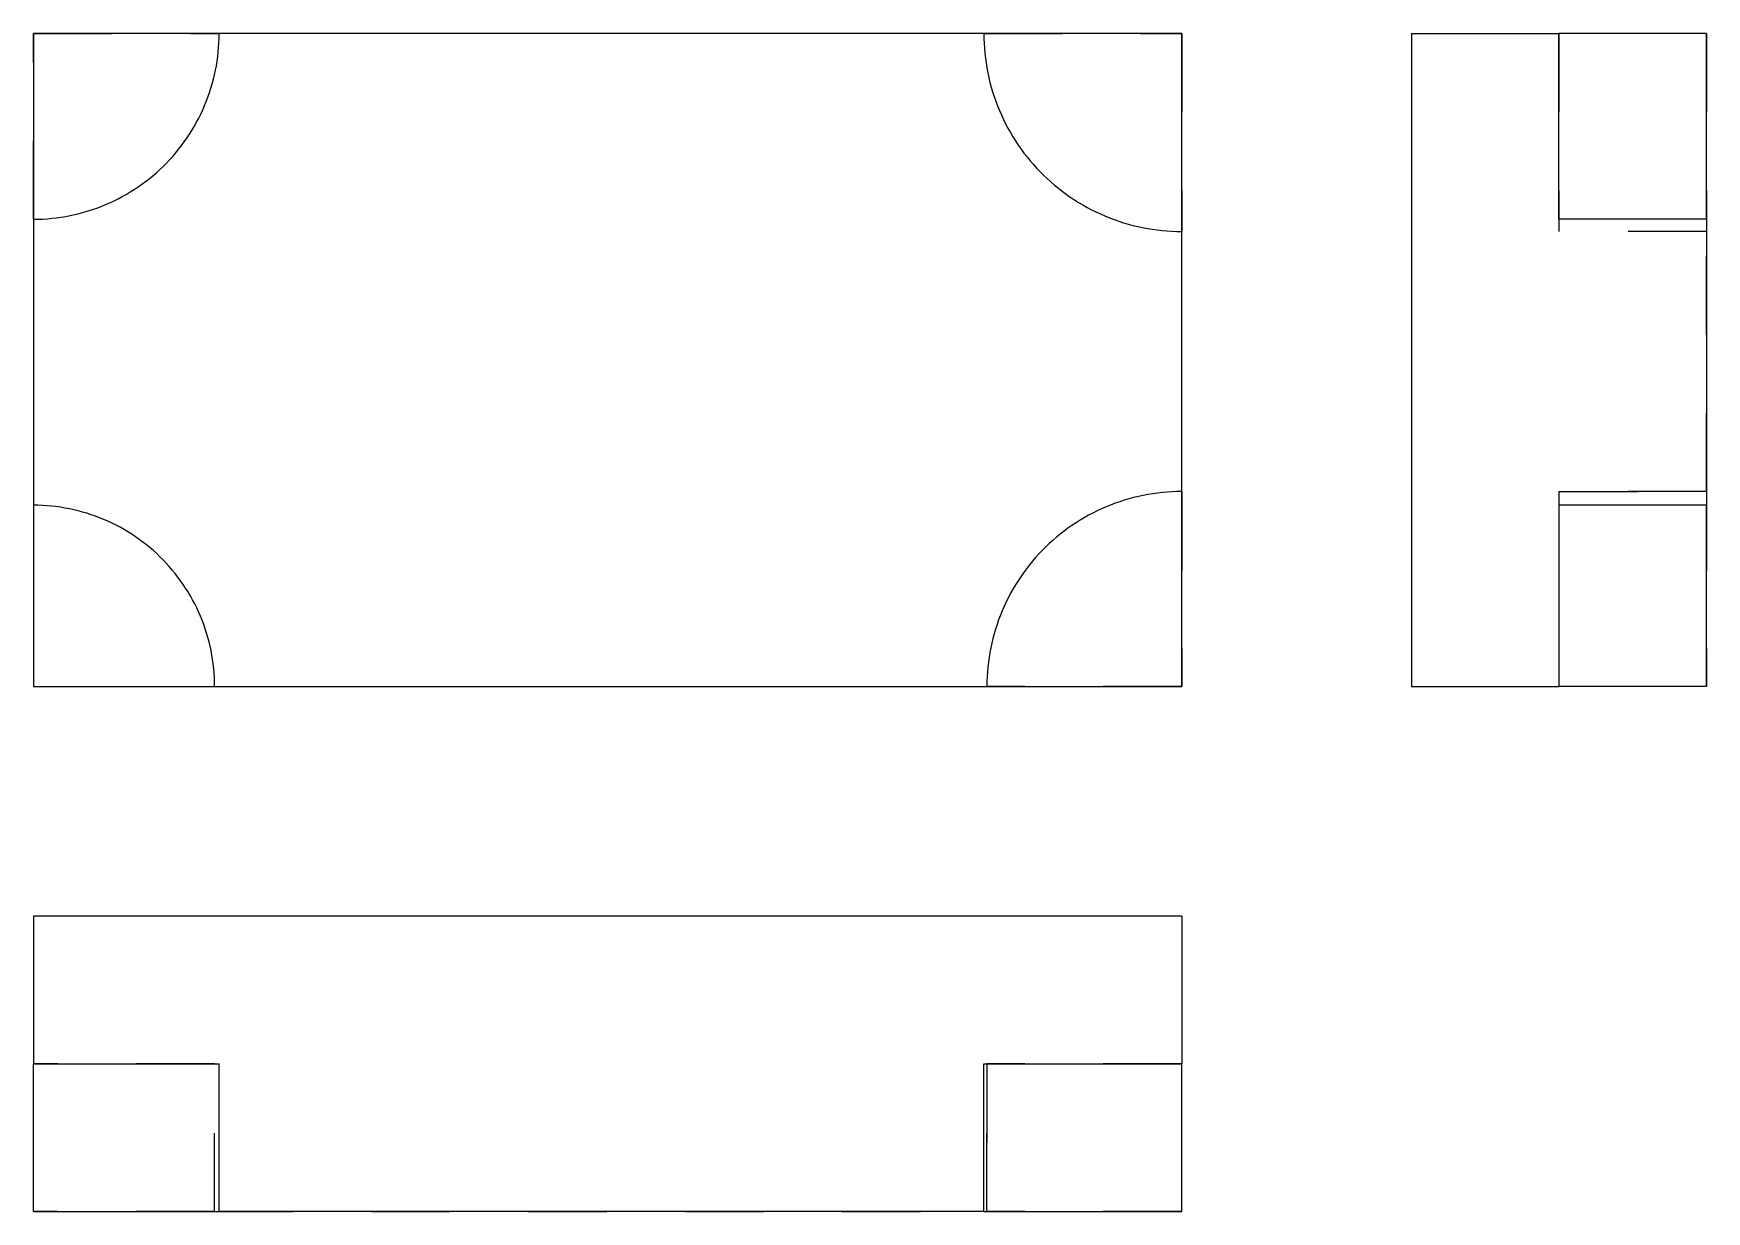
# Model space of a CAD drawing. Extents: x 0 to 2.13, y 0 to 1.5.
import ezdxf

# ---------------------------------------------------------------- set-up
doc = ezdxf.new("R2010")
doc.units = 0
doc.linetypes.add('HIDDEN', pattern=[0.073214, 0.048834, -0.02438])
for name, color, linetype in [('FRONT', 7, 'CONTINUOUS'), ('FRONT_HID', 7, 'HIDDEN'), ('LEFT', 7, 'CONTINUOUS'), ('LEFT_HID', 7, 'HIDDEN'), ('TOP', 7, 'CONTINUOUS'), ('TOP_HID', 7, 'HIDDEN')]:
    doc.layers.add(name, color=color, linetype=linetype)

msp = doc.modelspace()

# ---------------------------------------------------------------- linework, layer by layer
at = {"layer": 'FRONT'}
for p, q in [((1.464286, 1.501616), (0, 1.501616)), ((0, 1.501616), (0, 0.669217)), ((1.464286, 0.669217), (1.464286, 1.501616)), ((0, 0.669217), (1.464286, 0.669217))]:
    msp.add_line(p, q, dxfattribs=at)
at = {"layer": 'FRONT_HID', "linetype": 'HIDDEN'}
for p, q in [((0, 1.264818), (0, 1.501616)), ((0, 1.501616), (0.236798, 1.501616)), ((0.236504, 1.489813), (0.236725, 1.495713)), ((0.236504, 1.489813), (0.236725, 1.495713)), ((0.236725, 1.495713), (0.236798, 1.501616)), ((0.236725, 1.495713), (0.236798, 1.501616)), ((1.211896, 1.501616), (0.236798, 1.501616)), ((1.211896, 1.501616), (1.211974, 1.495324)), ((1.211896, 1.501616), (1.464286, 1.501616)), ((1.211896, 1.501616), (1.211974, 1.495324)), ((1.211974, 1.495324), (1.212209, 1.489036)), ((1.211974, 1.495324), (1.212209, 1.489036)), ((1.464286, 1.501616), (1.464286, 1.249226)), ((0.234153, 1.466323), (0.234961, 1.472172)), ((0.234153, 1.466323), (0.234961, 1.472172)), ((0.234961, 1.472172), (0.235622, 1.478039)), ((0.234961, 1.472172), (0.235622, 1.478039)), ((0.235622, 1.478039), (0.236136, 1.48392)), ((0.235622, 1.478039), (0.236136, 1.48392)), ((0.236136, 1.48392), (0.236504, 1.489813)), ((0.236136, 1.48392), (0.236504, 1.489813)), ((1.212209, 1.489036), (1.212601, 1.482755)), ((1.212209, 1.489036), (1.212601, 1.482755)), ((1.212601, 1.482755), (1.21315, 1.476486)), ((1.212601, 1.482755), (1.21315, 1.476486)), ((1.21315, 1.476486), (1.213854, 1.470233)), ((1.21315, 1.476486), (1.213854, 1.470233)), ((0.230861, 1.448924), (0.232103, 1.454696)), ((0.230861, 1.448924), (0.232103, 1.454696)), ((0.232103, 1.454696), (0.233201, 1.460497)), ((0.232103, 1.454696), (0.233201, 1.460497)), ((0.233201, 1.460497), (0.234153, 1.466323)), ((0.233201, 1.460497), (0.234153, 1.466323)), ((1.213854, 1.470233), (1.214715, 1.464)), ((1.213854, 1.470233), (1.214715, 1.464)), ((1.214715, 1.464), (1.21573, 1.457789)), ((1.214715, 1.464), (1.21573, 1.457789)), ((1.21573, 1.457789), (1.2169, 1.451606)), ((1.21573, 1.457789), (1.2169, 1.451606)), ((1.2169, 1.451606), (1.218224, 1.445454)), ((1.2169, 1.451606), (1.218224, 1.445454)), ((0.224468, 1.426199), (0.226278, 1.431819)), ((0.224468, 1.426199), (0.226278, 1.431819)), ((0.226278, 1.431819), (0.227948, 1.437482)), ((0.226278, 1.431819), (0.227948, 1.437482)), ((0.227948, 1.437482), (0.229476, 1.443185)), ((0.227948, 1.437482), (0.229476, 1.443185)), ((0.229476, 1.443185), (0.230861, 1.448924)), ((0.229476, 1.443185), (0.230861, 1.448924)), ((1.218224, 1.445454), (1.2197, 1.439337)), ((1.218224, 1.445454), (1.2197, 1.439337)), ((1.2197, 1.439337), (1.221329, 1.433259)), ((1.2197, 1.439337), (1.221329, 1.433259)), ((1.221329, 1.433259), (1.223109, 1.427223)), ((1.221329, 1.433259), (1.223109, 1.427223)), ((0.215843, 1.404224), (0.218204, 1.409636)), ((0.215843, 1.404224), (0.218204, 1.409636)), ((0.218204, 1.409636), (0.220429, 1.415104)), ((0.218204, 1.409636), (0.220429, 1.415104)), ((0.220429, 1.415104), (0.222518, 1.420627)), ((0.220429, 1.415104), (0.222518, 1.420627)), ((0.222518, 1.420627), (0.224468, 1.426199)), ((0.222518, 1.420627), (0.224468, 1.426199)), ((1.223109, 1.427223), (1.225038, 1.421233)), ((1.223109, 1.427223), (1.225038, 1.421233)), ((1.225038, 1.421233), (1.227117, 1.415294)), ((1.225038, 1.421233), (1.227117, 1.415294)), ((1.227117, 1.415294), (1.229342, 1.409408)), ((1.227117, 1.415294), (1.229342, 1.409408)), ((1.229342, 1.409408), (1.231714, 1.403579)), ((1.229342, 1.409408), (1.231714, 1.403579)), ((0.205073, 1.383217), (0.207961, 1.388367)), ((0.205073, 1.383217), (0.207961, 1.388367)), ((0.207961, 1.388367), (0.21072, 1.393586)), ((0.207961, 1.388367), (0.21072, 1.393586)), ((0.21072, 1.393586), (0.213348, 1.398873)), ((0.21072, 1.393586), (0.213348, 1.398873)), ((0.213348, 1.398873), (0.215843, 1.404224)), ((0.213348, 1.398873), (0.215843, 1.404224)), ((1.231714, 1.403579), (1.234231, 1.397811)), ((1.231714, 1.403579), (1.234231, 1.397811)), ((1.234231, 1.397811), (1.23689, 1.392108)), ((1.234231, 1.397811), (1.23689, 1.392108)), ((1.23689, 1.392108), (1.239691, 1.386473)), ((1.23689, 1.392108), (1.239691, 1.386473)), ((0.192266, 1.363387), (0.195652, 1.368223)), ((0.192266, 1.363387), (0.195652, 1.368223)), ((0.195652, 1.368223), (0.198917, 1.373142)), ((0.195652, 1.368223), (0.198917, 1.373142)), ((0.198917, 1.373142), (0.202058, 1.378141)), ((0.198917, 1.373142), (0.202058, 1.378141)), ((0.202058, 1.378141), (0.205073, 1.383217)), ((0.202058, 1.378141), (0.205073, 1.383217)), ((1.239691, 1.386473), (1.242631, 1.38091)), ((1.239691, 1.386473), (1.242631, 1.38091)), ((1.242631, 1.38091), (1.245709, 1.375421)), ((1.242631, 1.38091), (1.245709, 1.375421)), ((1.245709, 1.375421), (1.248924, 1.370011)), ((1.245709, 1.375421), (1.248924, 1.370011)), ((1.248924, 1.370011), (1.252271, 1.364683)), ((1.248924, 1.370011), (1.252271, 1.364683)), ((0.173585, 1.340553), (0.177547, 1.34493)), ((0.173585, 1.340553), (0.177547, 1.34493)), ((0.177547, 1.34493), (0.181398, 1.349405)), ((0.177547, 1.34493), (0.181398, 1.349405)), ((0.181398, 1.349405), (0.185136, 1.353975)), ((0.181398, 1.349405), (0.185136, 1.353975)), ((0.185136, 1.353975), (0.18876, 1.358637)), ((0.185136, 1.353975), (0.18876, 1.358637)), ((0.18876, 1.358637), (0.192266, 1.363387)), ((0.18876, 1.358637), (0.192266, 1.363387)), ((1.252271, 1.364683), (1.255751, 1.35944)), ((1.252271, 1.364683), (1.255751, 1.35944)), ((1.255751, 1.35944), (1.259361, 1.354285)), ((1.255751, 1.35944), (1.259361, 1.354285)), ((1.259361, 1.354285), (1.263097, 1.349222)), ((1.259361, 1.354285), (1.263097, 1.349222)), ((1.263097, 1.349222), (1.266959, 1.344254)), ((1.263097, 1.349222), (1.266959, 1.344254)), ((1.266959, 1.344254), (1.270944, 1.339383)), ((1.266959, 1.344254), (1.270944, 1.339383)), ((0.152211, 1.320218), (0.156686, 1.324069)), ((0.152211, 1.320218), (0.156686, 1.324069)), ((0.156686, 1.324069), (0.161064, 1.328031)), ((0.156686, 1.324069), (0.161064, 1.328031)), ((0.161064, 1.328031), (0.165341, 1.3321)), ((0.161064, 1.328031), (0.165341, 1.3321)), ((0.165341, 1.3321), (0.169516, 1.336275)), ((0.165341, 1.3321), (0.169516, 1.336275)), ((0.169516, 1.336275), (0.173585, 1.340553)), ((0.169516, 1.336275), (0.173585, 1.340553)), ((1.270944, 1.339383), (1.275048, 1.334613)), ((1.270944, 1.339383), (1.275048, 1.334613)), ((1.275048, 1.334613), (1.279271, 1.329947)), ((1.275048, 1.334613), (1.279271, 1.329947)), ((1.279271, 1.329947), (1.283608, 1.325388)), ((1.279271, 1.329947), (1.283608, 1.325388)), ((1.283608, 1.325388), (1.288058, 1.320939)), ((1.283608, 1.325388), (1.288058, 1.320939)), ((0.123475, 1.299559), (0.128474, 1.3027)), ((0.123475, 1.299559), (0.128474, 1.3027)), ((0.128474, 1.3027), (0.133393, 1.305964)), ((0.128474, 1.3027), (0.133393, 1.305964)), ((0.133393, 1.305964), (0.138229, 1.309351)), ((0.133393, 1.305964), (0.138229, 1.309351)), ((0.138229, 1.309351), (0.14298, 1.312857)), ((0.138229, 1.309351), (0.14298, 1.312857)), ((0.14298, 1.312857), (0.147641, 1.31648)), ((0.14298, 1.312857), (0.147641, 1.31648)), ((0.147641, 1.31648), (0.152211, 1.320218)), ((0.147641, 1.31648), (0.152211, 1.320218)), ((1.288058, 1.320939), (1.292617, 1.316601)), ((1.288058, 1.320939), (1.292617, 1.316601)), ((1.292617, 1.316601), (1.297283, 1.312379)), ((1.292617, 1.316601), (1.297283, 1.312379)), ((1.297283, 1.312379), (1.302052, 1.308274)), ((1.297283, 1.312379), (1.302052, 1.308274)), ((1.302052, 1.308274), (1.306923, 1.30429)), ((1.302052, 1.308274), (1.306923, 1.30429)), ((1.306923, 1.30429), (1.311891, 1.300428)), ((1.306923, 1.30429), (1.311891, 1.300428)), ((0.08099, 1.279099), (0.086512, 1.281187)), ((0.08099, 1.279099), (0.086512, 1.281187)), ((0.086512, 1.281187), (0.091981, 1.283412)), ((0.086512, 1.281187), (0.091981, 1.283412)), ((0.091981, 1.283412), (0.097392, 1.285773)), ((0.091981, 1.283412), (0.097392, 1.285773)), ((0.097392, 1.285773), (0.102743, 1.288268)), ((0.097392, 1.285773), (0.102743, 1.288268)), ((0.102743, 1.288268), (0.10803, 1.290896)), ((0.102743, 1.288268), (0.10803, 1.290896)), ((0.10803, 1.290896), (0.11325, 1.293655)), ((0.10803, 1.290896), (0.11325, 1.293655)), ((0.11325, 1.293655), (0.118399, 1.296543)), ((0.11325, 1.293655), (0.118399, 1.296543)), ((0.118399, 1.296543), (0.123475, 1.299559)), ((0.118399, 1.296543), (0.123475, 1.299559)), ((1.311891, 1.300428), (1.316955, 1.296691)), ((1.311891, 1.300428), (1.316955, 1.296691)), ((1.316955, 1.296691), (1.322109, 1.293082)), ((1.316955, 1.296691), (1.322109, 1.293082)), ((1.322109, 1.293082), (1.327352, 1.289602)), ((1.322109, 1.293082), (1.327352, 1.289602)), ((1.327352, 1.289602), (1.332681, 1.286254)), ((1.327352, 1.289602), (1.332681, 1.286254)), ((1.332681, 1.286254), (1.338091, 1.28304)), ((1.332681, 1.286254), (1.338091, 1.28304)), ((1.338091, 1.28304), (1.343579, 1.279962)), ((1.338091, 1.28304), (1.343579, 1.279962)), ((0, 1.264818), (0.005904, 1.264892)), ((0, 1.264818), (0.005904, 1.264892)), ((0, 1.264818), (0, 0.900256)), ((0.005904, 1.264892), (0.011803, 1.265112)), ((0.005904, 1.264892), (0.011803, 1.265112)), ((0.011803, 1.265112), (0.017696, 1.26548)), ((0.011803, 1.265112), (0.017696, 1.26548)), ((0.017696, 1.26548), (0.023577, 1.265995)), ((0.017696, 1.26548), (0.023577, 1.265995)), ((0.023577, 1.265995), (0.029444, 1.266656)), ((0.023577, 1.265995), (0.029444, 1.266656)), ((0.029444, 1.266656), (0.035293, 1.267463)), ((0.029444, 1.266656), (0.035293, 1.267463)), ((0.035293, 1.267463), (0.04112, 1.268416)), ((0.035293, 1.267463), (0.04112, 1.268416)), ((0.04112, 1.268416), (0.046921, 1.269513)), ((0.04112, 1.268416), (0.046921, 1.269513)), ((0.046921, 1.269513), (0.052693, 1.270755)), ((0.046921, 1.269513), (0.052693, 1.270755)), ((0.052693, 1.270755), (0.058432, 1.272141)), ((0.052693, 1.270755), (0.058432, 1.272141)), ((0.058432, 1.272141), (0.064135, 1.273669)), ((0.058432, 1.272141), (0.064135, 1.273669)), ((0.064135, 1.273669), (0.069798, 1.275338)), ((0.064135, 1.273669), (0.069798, 1.275338)), ((0.069798, 1.275338), (0.075417, 1.277149)), ((0.069798, 1.275338), (0.075417, 1.277149)), ((0.075417, 1.277149), (0.08099, 1.279099)), ((0.075417, 1.277149), (0.08099, 1.279099)), ((1.343579, 1.279962), (1.349143, 1.277021)), ((1.343579, 1.279962), (1.349143, 1.277021)), ((1.349143, 1.277021), (1.354778, 1.274221)), ((1.349143, 1.277021), (1.354778, 1.274221)), ((1.354778, 1.274221), (1.360481, 1.271561)), ((1.354778, 1.274221), (1.360481, 1.271561)), ((1.360481, 1.271561), (1.366249, 1.269045)), ((1.360481, 1.271561), (1.366249, 1.269045)), ((1.366249, 1.269045), (1.372077, 1.266673)), ((1.366249, 1.269045), (1.372077, 1.266673)), ((1.372077, 1.266673), (1.377963, 1.264447)), ((1.372077, 1.266673), (1.377963, 1.264447)), ((1.377963, 1.264447), (1.383903, 1.262369)), ((1.377963, 1.264447), (1.383903, 1.262369)), ((1.383903, 1.262369), (1.389892, 1.260439)), ((1.383903, 1.262369), (1.389892, 1.260439)), ((1.389892, 1.260439), (1.395928, 1.258659)), ((1.389892, 1.260439), (1.395928, 1.258659)), ((1.395928, 1.258659), (1.402007, 1.257031)), ((1.395928, 1.258659), (1.402007, 1.257031)), ((1.402007, 1.257031), (1.408124, 1.255554)), ((1.402007, 1.257031), (1.408124, 1.255554)), ((1.408124, 1.255554), (1.414276, 1.25423)), ((1.408124, 1.255554), (1.414276, 1.25423)), ((1.414276, 1.25423), (1.420459, 1.25306)), ((1.414276, 1.25423), (1.420459, 1.25306)), ((1.420459, 1.25306), (1.426669, 1.252045)), ((1.420459, 1.25306), (1.426669, 1.252045)), ((1.426669, 1.252045), (1.432903, 1.251185)), ((1.426669, 1.252045), (1.432903, 1.251185)), ((1.432903, 1.251185), (1.439156, 1.25048)), ((1.432903, 1.251185), (1.439156, 1.25048)), ((1.439156, 1.25048), (1.445425, 1.249932)), ((1.439156, 1.25048), (1.445425, 1.249932)), ((1.445425, 1.249932), (1.451705, 1.24954)), ((1.445425, 1.249932), (1.451705, 1.24954)), ((1.451705, 1.24954), (1.457994, 1.249305)), ((1.451705, 1.24954), (1.457994, 1.249305)), ((1.457994, 1.249305), (1.464286, 1.249226)), ((1.457994, 1.249305), (1.464286, 1.249226)), ((1.464286, 0.917699), (1.464286, 1.249226)), ((1.458091, 0.917622), (1.4519, 0.91739)), ((1.458091, 0.917622), (1.4519, 0.91739)), ((1.464286, 0.917699), (1.458091, 0.917622)), ((1.464286, 0.917699), (1.458091, 0.917622)), ((1.464286, 0.917699), (1.464286, 0.669217)), ((0.00576, 0.900184), (0, 0.900256)), ((0.00576, 0.900184), (0, 0.900256)), ((0, 0.900256), (0, 0.669217)), ((0.011516, 0.899969), (0.00576, 0.900184)), ((0.011516, 0.899969), (0.00576, 0.900184)), ((0.017266, 0.89961), (0.011516, 0.899969)), ((0.017266, 0.89961), (0.011516, 0.899969)), ((0.023004, 0.899108), (0.017266, 0.89961)), ((0.023004, 0.899108), (0.017266, 0.89961)), ((0.028728, 0.898463), (0.023004, 0.899108)), ((0.028728, 0.898463), (0.023004, 0.899108)), ((0.034434, 0.897675), (0.028728, 0.898463)), ((0.034434, 0.897675), (0.028728, 0.898463)), ((0.040119, 0.896746), (0.034434, 0.897675)), ((0.040119, 0.896746), (0.034434, 0.897675)), ((0.045779, 0.895675), (0.040119, 0.896746)), ((0.045779, 0.895675), (0.040119, 0.896746)), ((1.367767, 0.898188), (1.362088, 0.89571)), ((1.367767, 0.898188), (1.362088, 0.89571)), ((1.373505, 0.900523), (1.367767, 0.898188)), ((1.373505, 0.900523), (1.367767, 0.898188)), ((1.3793, 0.902714), (1.373505, 0.900523)), ((1.3793, 0.902714), (1.373505, 0.900523)), ((1.385148, 0.90476), (1.3793, 0.902714)), ((1.385148, 0.90476), (1.3793, 0.902714)), ((1.391044, 0.90666), (1.385148, 0.90476)), ((1.391044, 0.90666), (1.385148, 0.90476)), ((1.396987, 0.908412), (1.391044, 0.90666)), ((1.396987, 0.908412), (1.391044, 0.90666)), ((1.402971, 0.910016), (1.396987, 0.908412)), ((1.402971, 0.910016), (1.396987, 0.908412)), ((1.408993, 0.911469), (1.402971, 0.910016)), ((1.408993, 0.911469), (1.402971, 0.910016)), ((1.41505, 0.912773), (1.408993, 0.911469)), ((1.41505, 0.912773), (1.408993, 0.911469)), ((1.421137, 0.913924), (1.41505, 0.912773)), ((1.421137, 0.913924), (1.41505, 0.912773)), ((1.427251, 0.914924), (1.421137, 0.913924)), ((1.427251, 0.914924), (1.421137, 0.913924)), ((1.433389, 0.915771), (1.427251, 0.914924)), ((1.433389, 0.915771), (1.427251, 0.914924)), ((1.439545, 0.916465), (1.433389, 0.915771)), ((1.439545, 0.916465), (1.433389, 0.915771)), ((1.445717, 0.917005), (1.439545, 0.916465)), ((1.445717, 0.917005), (1.439545, 0.916465)), ((1.4519, 0.91739), (1.445717, 0.917005)), ((1.4519, 0.91739), (1.445717, 0.917005)), ((0.051411, 0.894463), (0.045779, 0.895675)), ((0.051411, 0.894463), (0.045779, 0.895675)), ((0.05701, 0.893111), (0.051411, 0.894463)), ((0.05701, 0.893111), (0.051411, 0.894463)), ((0.062575, 0.891621), (0.05701, 0.893111)), ((0.062575, 0.891621), (0.05701, 0.893111)), ((0.0681, 0.889991), (0.062575, 0.891621)), ((0.0681, 0.889991), (0.062575, 0.891621)), ((0.073583, 0.888225), (0.0681, 0.889991)), ((0.073583, 0.888225), (0.0681, 0.889991)), ((0.07902, 0.886322), (0.073583, 0.888225)), ((0.07902, 0.886322), (0.073583, 0.888225)), ((0.084408, 0.884285), (0.07902, 0.886322)), ((0.084408, 0.884285), (0.07902, 0.886322)), ((0.089743, 0.882114), (0.084408, 0.884285)), ((0.089743, 0.882114), (0.084408, 0.884285)), ((0.095023, 0.87981), (0.089743, 0.882114)), ((0.095023, 0.87981), (0.089743, 0.882114)), ((0.100244, 0.877376), (0.095023, 0.87981)), ((0.100244, 0.877376), (0.095023, 0.87981)), ((0.105402, 0.874812), (0.100244, 0.877376)), ((0.105402, 0.874812), (0.100244, 0.877376)), ((0.110495, 0.87212), (0.105402, 0.874812)), ((0.110495, 0.87212), (0.105402, 0.874812)), ((1.329473, 0.877949), (1.324311, 0.874523)), ((1.329473, 0.877949), (1.324311, 0.874523)), ((1.334718, 0.881245), (1.329473, 0.877949)), ((1.334718, 0.881245), (1.329473, 0.877949)), ((1.340045, 0.884409), (1.334718, 0.881245)), ((1.340045, 0.884409), (1.334718, 0.881245)), ((1.345448, 0.88744), (1.340045, 0.884409)), ((1.345448, 0.88744), (1.340045, 0.884409)), ((1.350926, 0.890335), (1.345448, 0.88744)), ((1.350926, 0.890335), (1.345448, 0.88744)), ((1.356473, 0.893092), (1.350926, 0.890335)), ((1.356473, 0.893092), (1.350926, 0.890335)), ((1.362088, 0.89571), (1.356473, 0.893092)), ((1.362088, 0.89571), (1.356473, 0.893092)), ((0.115519, 0.869302), (0.110495, 0.87212)), ((0.115519, 0.869302), (0.110495, 0.87212)), ((0.120472, 0.86636), (0.115519, 0.869302)), ((0.120472, 0.86636), (0.115519, 0.869302)), ((0.125349, 0.863296), (0.120472, 0.86636)), ((0.125349, 0.863296), (0.120472, 0.86636)), ((0.130149, 0.86011), (0.125349, 0.863296)), ((0.130149, 0.86011), (0.125349, 0.863296)), ((0.134867, 0.856806), (0.130149, 0.86011)), ((0.134867, 0.856806), (0.130149, 0.86011)), ((0.139502, 0.853386), (0.134867, 0.856806)), ((0.139502, 0.853386), (0.134867, 0.856806)), ((1.299869, 0.855525), (1.295275, 0.851368)), ((1.299869, 0.855525), (1.295275, 0.851368)), ((1.304565, 0.859566), (1.299869, 0.855525)), ((1.304565, 0.859566), (1.299869, 0.855525)), ((1.30936, 0.863488), (1.304565, 0.859566)), ((1.30936, 0.863488), (1.304565, 0.859566)), ((1.314251, 0.86729), (1.30936, 0.863488)), ((1.314251, 0.86729), (1.30936, 0.863488)), ((1.319236, 0.870969), (1.314251, 0.86729)), ((1.319236, 0.870969), (1.314251, 0.86729)), ((1.324311, 0.874523), (1.319236, 0.870969)), ((1.324311, 0.874523), (1.319236, 0.870969)), ((0.14405, 0.84985), (0.139502, 0.853386)), ((0.14405, 0.84985), (0.139502, 0.853386)), ((0.148509, 0.846203), (0.14405, 0.84985)), ((0.148509, 0.846203), (0.14405, 0.84985)), ((0.152875, 0.842446), (0.148509, 0.846203)), ((0.152875, 0.842446), (0.148509, 0.846203)), ((0.157146, 0.83858), (0.152875, 0.842446)), ((0.157146, 0.83858), (0.152875, 0.842446)), ((0.16132, 0.83461), (0.157146, 0.83858)), ((0.16132, 0.83461), (0.157146, 0.83858)), ((0.165393, 0.830537), (0.16132, 0.83461)), ((0.165393, 0.830537), (0.16132, 0.83461)), ((1.277979, 0.833634), (1.273937, 0.828939)), ((1.277979, 0.833634), (1.273937, 0.828939)), ((1.282135, 0.838228), (1.277979, 0.833634)), ((1.282135, 0.838228), (1.277979, 0.833634)), ((1.286406, 0.842717), (1.282135, 0.838228)), ((1.286406, 0.842717), (1.282135, 0.838228)), ((1.290786, 0.847097), (1.286406, 0.842717)), ((1.290786, 0.847097), (1.286406, 0.842717)), ((1.295275, 0.851368), (1.290786, 0.847097)), ((1.295275, 0.851368), (1.290786, 0.847097)), ((0.169363, 0.826363), (0.165393, 0.830537)), ((0.169363, 0.826363), (0.165393, 0.830537)), ((0.173228, 0.822092), (0.169363, 0.826363)), ((0.173228, 0.822092), (0.169363, 0.826363)), ((0.176986, 0.817726), (0.173228, 0.822092)), ((0.176986, 0.817726), (0.173228, 0.822092)), ((0.180633, 0.813267), (0.176986, 0.817726)), ((0.180633, 0.813267), (0.176986, 0.817726)), ((0.184168, 0.808719), (0.180633, 0.813267)), ((0.184168, 0.808719), (0.180633, 0.813267)), ((1.262534, 0.814267), (1.25898, 0.809192)), ((1.262534, 0.814267), (1.25898, 0.809192)), ((1.266213, 0.819252), (1.262534, 0.814267)), ((1.266213, 0.819252), (1.262534, 0.814267)), ((1.270015, 0.824143), (1.266213, 0.819252)), ((1.270015, 0.824143), (1.266213, 0.819252)), ((1.273937, 0.828939), (1.270015, 0.824143)), ((1.273937, 0.828939), (1.270015, 0.824143)), ((0.187589, 0.804085), (0.184168, 0.808719)), ((0.187589, 0.804085), (0.184168, 0.808719)), ((0.190893, 0.799366), (0.187589, 0.804085)), ((0.190893, 0.799366), (0.187589, 0.804085)), ((0.194078, 0.794566), (0.190893, 0.799366)), ((0.194078, 0.794566), (0.190893, 0.799366)), ((0.197143, 0.789689), (0.194078, 0.794566)), ((0.197143, 0.789689), (0.194078, 0.794566)), ((0.200085, 0.784737), (0.197143, 0.789689)), ((0.200085, 0.784737), (0.197143, 0.789689)), ((1.249094, 0.793458), (1.246063, 0.788055)), ((1.249094, 0.793458), (1.246063, 0.788055)), ((1.252258, 0.798785), (1.249094, 0.793458)), ((1.252258, 0.798785), (1.249094, 0.793458)), ((1.255554, 0.80403), (1.252258, 0.798785)), ((1.255554, 0.80403), (1.252258, 0.798785)), ((1.25898, 0.809192), (1.255554, 0.80403)), ((1.25898, 0.809192), (1.255554, 0.80403)), ((0.202903, 0.779712), (0.200085, 0.784737)), ((0.202903, 0.779712), (0.200085, 0.784737)), ((0.205595, 0.77462), (0.202903, 0.779712)), ((0.205595, 0.77462), (0.202903, 0.779712)), ((0.208158, 0.769461), (0.205595, 0.77462)), ((0.208158, 0.769461), (0.205595, 0.77462)), ((0.210593, 0.76424), (0.208158, 0.769461)), ((0.210593, 0.76424), (0.208158, 0.769461)), ((1.237793, 0.771415), (1.235315, 0.765736)), ((1.237793, 0.771415), (1.235315, 0.765736)), ((1.240411, 0.77703), (1.237793, 0.771415)), ((1.240411, 0.77703), (1.237793, 0.771415)), ((1.243169, 0.782578), (1.240411, 0.77703)), ((1.243169, 0.782578), (1.240411, 0.77703)), ((1.246063, 0.788055), (1.243169, 0.782578)), ((1.246063, 0.788055), (1.243169, 0.782578)), ((0.212896, 0.758961), (0.210593, 0.76424)), ((0.212896, 0.758961), (0.210593, 0.76424)), ((0.215068, 0.753625), (0.212896, 0.758961)), ((0.215068, 0.753625), (0.212896, 0.758961)), ((0.217105, 0.748237), (0.215068, 0.753625)), ((0.217105, 0.748237), (0.215068, 0.753625)), ((0.219008, 0.7428), (0.217105, 0.748237)), ((0.219008, 0.7428), (0.217105, 0.748237)), ((1.228743, 0.748356), (1.226843, 0.742459)), ((1.228743, 0.748356), (1.226843, 0.742459)), ((1.230789, 0.754203), (1.228743, 0.748356)), ((1.230789, 0.754203), (1.228743, 0.748356)), ((1.23298, 0.759998), (1.230789, 0.754203)), ((1.23298, 0.759998), (1.230789, 0.754203)), ((1.235315, 0.765736), (1.23298, 0.759998)), ((1.235315, 0.765736), (1.23298, 0.759998)), ((0.220774, 0.737317), (0.219008, 0.7428)), ((0.220774, 0.737317), (0.219008, 0.7428)), ((0.222403, 0.731792), (0.220774, 0.737317)), ((0.222403, 0.731792), (0.220774, 0.737317)), ((0.223894, 0.726228), (0.222403, 0.731792)), ((0.223894, 0.726228), (0.222403, 0.731792)), ((0.225246, 0.720628), (0.223894, 0.726228)), ((0.225246, 0.720628), (0.223894, 0.726228)), ((1.223487, 0.730532), (1.222034, 0.72451)), ((1.223487, 0.730532), (1.222034, 0.72451)), ((1.225091, 0.736516), (1.223487, 0.730532)), ((1.225091, 0.736516), (1.223487, 0.730532)), ((1.226843, 0.742459), (1.225091, 0.736516)), ((1.226843, 0.742459), (1.225091, 0.736516)), ((0.226458, 0.714997), (0.225246, 0.720628)), ((0.226458, 0.714997), (0.225246, 0.720628)), ((0.227528, 0.709337), (0.226458, 0.714997)), ((0.227528, 0.709337), (0.226458, 0.714997)), ((0.228458, 0.703652), (0.227528, 0.709337)), ((0.228458, 0.703652), (0.227528, 0.709337)), ((1.218579, 0.706252), (1.217732, 0.700115)), ((1.218579, 0.706252), (1.217732, 0.700115)), ((1.219579, 0.712366), (1.218579, 0.706252)), ((1.219579, 0.712366), (1.218579, 0.706252)), ((1.22073, 0.718453), (1.219579, 0.712366)), ((1.22073, 0.718453), (1.219579, 0.712366)), ((1.222034, 0.72451), (1.22073, 0.718453)), ((1.222034, 0.72451), (1.22073, 0.718453)), ((0.229245, 0.697945), (0.228458, 0.703652)), ((0.229245, 0.697945), (0.228458, 0.703652)), ((0.22989, 0.692221), (0.229245, 0.697945)), ((0.22989, 0.692221), (0.229245, 0.697945)), ((0.230392, 0.686483), (0.22989, 0.692221)), ((0.230392, 0.686483), (0.22989, 0.692221)), ((0.230751, 0.680734), (0.230392, 0.686483)), ((0.230751, 0.680734), (0.230392, 0.686483)), ((1.216498, 0.687786), (1.216113, 0.681603)), ((1.216498, 0.687786), (1.216113, 0.681603)), ((1.217038, 0.693958), (1.216498, 0.687786)), ((1.217038, 0.693958), (1.216498, 0.687786)), ((1.217732, 0.700115), (1.217038, 0.693958)), ((1.217732, 0.700115), (1.217038, 0.693958)), ((0, 0.669217), (0.231038, 0.669217)), ((0.230967, 0.674977), (0.230751, 0.680734)), ((0.230967, 0.674977), (0.230751, 0.680734)), ((0.231038, 0.669217), (0.230967, 0.674977)), ((0.231038, 0.669217), (0.230967, 0.674977)), ((0.231038, 0.669217), (1.215804, 0.669217)), ((1.215881, 0.675412), (1.215804, 0.669217)), ((1.215881, 0.675412), (1.215804, 0.669217)), ((1.464286, 0.669217), (1.215804, 0.669217)), ((1.216113, 0.681603), (1.215881, 0.675412)), ((1.216113, 0.681603), (1.215881, 0.675412))]:
    msp.add_line(p, q, dxfattribs=at)
at = {"layer": 'LEFT'}
for p, q in [((1.757143, 1.501616), (1.757143, 0.669217)), ((1.757143, 1.501616), (1.945323, 1.501616)), ((1.945323, 1.264818), (1.945323, 1.501616)), ((2.133503, 1.501616), (1.945323, 1.501616)), ((2.133503, 1.264818), (2.133503, 1.501616)), ((2.133503, 1.264818), (1.945323, 1.264818)), ((2.133503, 1.264818), (2.133503, 0.900256)), ((2.133503, 0.900256), (1.945323, 0.900256)), ((1.945323, 0.900256), (1.945323, 0.669217)), ((2.133503, 0.669217), (2.133503, 0.900256)), ((1.757143, 0.669217), (1.945323, 0.669217)), ((2.133503, 0.669217), (1.945323, 0.669217)), ((2.133503, 0.669217), (1.945323, 0.669217))]:
    msp.add_line(p, q, dxfattribs=at)
at = {"layer": 'LEFT_HID', "linetype": 'HIDDEN'}
for p, q in [((1.945323, 1.501616), (1.945323, 1.249226)), ((1.945323, 1.501616), (1.945323, 1.249226)), ((2.133503, 1.501616), (2.133503, 1.249226)), ((2.133503, 1.249226), (1.945323, 1.249226)), ((2.133503, 0.917699), (2.133503, 1.249226)), ((1.945323, 0.917699), (1.945323, 0.669217)), ((2.133503, 0.917699), (1.945323, 0.917699)), ((1.945323, 0.917699), (1.945323, 0.669217)), ((1.945323, 0.917699), (2.133503, 0.917699)), ((2.133503, 0.917699), (2.133503, 0.669217))]:
    msp.add_line(p, q, dxfattribs=at)
at = {"layer": 'TOP'}
for p, q in [((1.464286, 0.37636), (0, 0.37636)), ((0, 0.37636), (0, 0.18818)), ((1.464286, 0.37636), (1.464286, 0.18818)), ((0, 0), (0, 0.18818)), ((0, 0.18818), (0.236798, 0.18818)), ((0.236798, 0), (0.236798, 0.18818)), ((1.211896, 0.18818), (1.464286, 0.18818)), ((1.211896, 0), (1.211896, 0.18818)), ((1.464286, 0), (1.464286, 0.18818)), ((0, 0), (0.236798, 0)), ((1.211896, 0), (0.236798, 0)), ((1.211896, 0), (1.464286, 0))]:
    msp.add_line(p, q, dxfattribs=at)
at = {"layer": 'TOP_HID', "linetype": 'HIDDEN'}
for p, q in [((0, 0.18818), (0.231038, 0.18818)), ((0.231038, 0.18818), (0, 0.18818)), ((0.231038, 0), (0.231038, 0.18818)), ((1.215804, 0), (1.215804, 0.18818)), ((1.464286, 0.18818), (1.215804, 0.18818)), ((1.464286, 0.18818), (1.215804, 0.18818)), ((1.215804, 0.18818), (1.215804, 0)), ((0.231038, 0), (0, 0)), ((0.231038, 0), (1.215804, 0)), ((1.464286, 0), (1.215804, 0))]:
    msp.add_line(p, q, dxfattribs=at)

doc.saveas('drawing.dxf')
